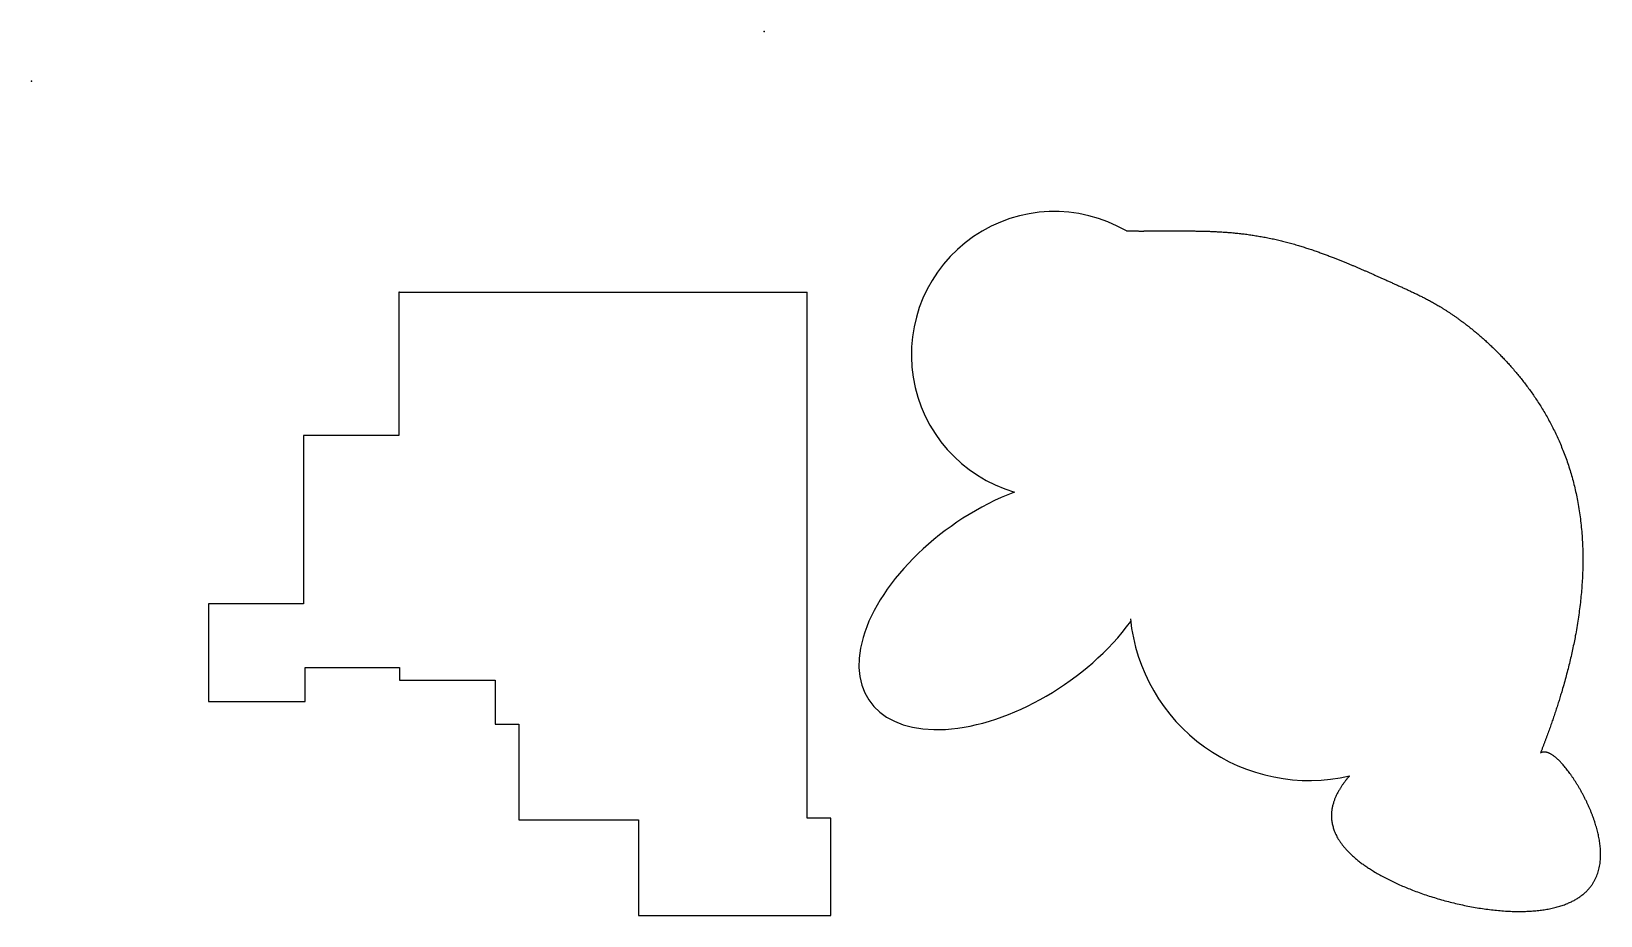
# Model space of a CAD drawing. Header units: centimetres. Extents: x 0 to 31.3, y -16.6 to 1.
import ezdxf

# ---------------------------------------------------------------- set-up
doc = ezdxf.new("R2010")
doc.units = ezdxf.units.CM
doc.header["$MEASUREMENT"] = 0
doc.layers.add('mxnatee-Edge_Cuts v1_BLACK', color=7, linetype='Continuous')
doc.layers.add('mxnatee-Edge_Cuts v1_Sketch2', color=7, linetype='Continuous')

msp = doc.modelspace()

# ---------------------------------------------------------------- linework, layer by layer
at = {"layer": 'mxnatee-Edge_Cuts v1_BLACK'}
for p, q in [((7.328, -4.204), (7.328, -7.061)), ((7.341, -4.204), (7.328, -4.204)), ((7.341, -4.204), (15.469, -4.204)), ((15.469, -4.496), (15.469, -4.204)), ((15.469, -11.989), (15.469, -4.496)), ((5.423, -7.061), (5.423, -10.414)), ((7.328, -7.061), (5.423, -7.061)), ((5.423, -10.414), (3.531, -10.414)), ((3.531, -10.414), (3.531, -12.357)), ((5.461, -11.938), (5.461, -11.684)), ((5.461, -11.684), (7.341, -11.684)), ((7.341, -11.684), (7.341, -11.938)), ((5.461, -12.357), (5.461, -11.938)), ((7.341, -11.938), (7.353, -11.938)), ((7.353, -11.938), (9.246, -11.938)), ((9.246, -11.938), (9.246, -12.814)), ((15.469, -12.002), (15.469, -11.989)), ((15.469, -14.681), (15.469, -12.002)), ((3.531, -12.357), (5.461, -12.357)), ((9.246, -12.814), (9.716, -12.814)), ((9.716, -12.814), (9.716, -14.719)), ((15.938, -14.681), (15.469, -14.681)), ((15.938, -16.624), (15.938, -14.681)), ((9.716, -14.719), (12.103, -14.719)), ((12.103, -14.719), (12.103, -16.624)), ((12.103, -16.624), (15.938, -16.624))]:
    msp.add_line(p, q, dxfattribs=at)
msp.add_point((0, 0), dxfattribs=at)
at = {"layer": 'mxnatee-Edge_Cuts v1_Sketch2'}
for centre, radius, start, end in [((20.394, -5.45), 2.851, 59.7742, 253.8042), ((25.473, -10.352), 3.581, 185.7735, 283.0042)]:
    msp.add_arc(centre, radius, start, end, dxfattribs=at)
msp.add_ellipse((19.512, -10.414), major_axis=(-2.807, -1.93), ratio=0.569264, start_param=4.310405, end_param=8.404436, dxfattribs=at)
for points in [[(21.83, -2.987), (21.891, -2.987), (22.016, -2.988), (22.21, -2.988), (22.483, -2.987), (22.848, -2.985), (23.236, -2.986), (23.648, -2.996), (24.084, -3.029), (24.543, -3.094), (25.019, -3.2), (25.502, -3.345), (25.976, -3.52), (26.421, -3.704), (26.819, -3.881), (27.164, -4.036), (27.461, -4.17), (27.735, -4.299), (28.016, -4.449), (28.331, -4.645), (28.688, -4.906), (29.078, -5.24), (29.484, -5.651), (29.881, -6.137), (30.242, -6.695), (30.545, -7.321), (30.772, -8.011), (30.911, -8.762), (30.955, -9.573), (30.898, -10.44), (30.739, -11.364), (30.529, -12.146), (30.325, -12.758), (30.168, -13.176), (30.084, -13.388)], [(26.279, -13.841), (26.203, -13.927), (26.071, -14.099), (25.933, -14.352), (25.869, -14.681), (25.99, -15.076), (26.306, -15.451), (26.799, -15.798), (27.438, -16.103), (28.172, -16.348), (28.942, -16.511), (29.682, -16.572), (30.332, -16.514), (30.839, -16.329), (31.17, -16.019), (31.314, -15.604), (31.29, -15.12), (31.139, -14.615), (30.911, -14.142), (30.658, -13.751), (30.422, -13.478), (30.264, -13.371), (30.166, -13.355), (30.11, -13.372), (30.084, -13.388)]]:
    msp.add_open_spline(points, degree=5, dxfattribs=at)
msp.add_point((14.611, 0.988), dxfattribs=at)

doc.saveas('drawing.dxf')
